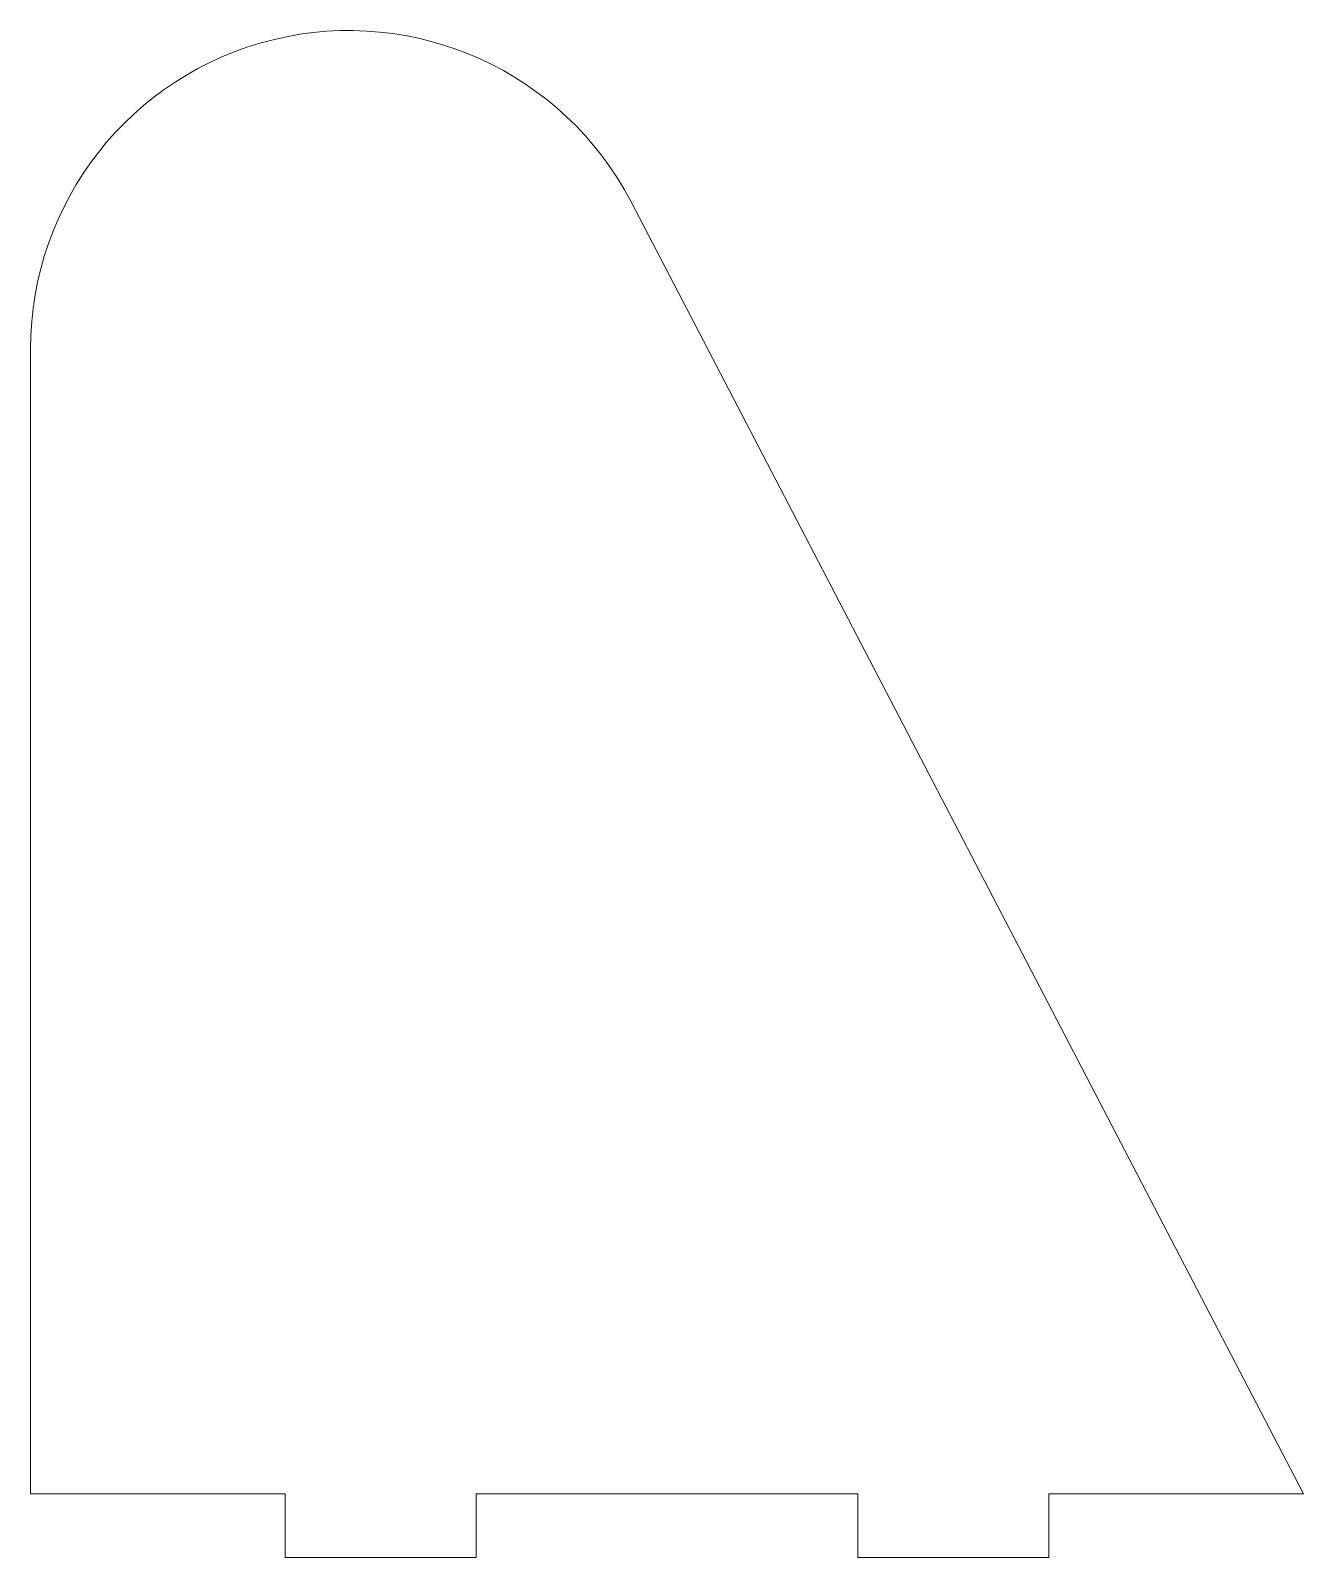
# Model space of a CAD drawing. Header units: millimetres. Extents: x 0 to 100, y -5 to 115.
import ezdxf

# ---------------------------------------------------------------- set-up
doc = ezdxf.new("R2010")
doc.units = ezdxf.units.MM

msp = doc.modelspace()

# ---------------------------------------------------------------- linework, layer by layer
at = {"color": 7, "linetype": 'Continuous', "lineweight": 15}
for p, q in [((100, 0), (47.18, 101.48)), ((0, 89.93), (0, 0)), ((0, 0), (20, 0)), ((20, 0), (20, -5)), ((35, -5), (35, 0)), ((35, 0), (65, 0)), ((65, 0), (65, -5)), ((80, -5), (80, 0)), ((80, 0), (100, 0)), ((20, -5), (35, -5)), ((65, -5), (80, -5))]:
    msp.add_line(p, q, dxfattribs=at)
msp.add_arc((25, 89.93), 25, 27.5, 180, dxfattribs=at)

doc.saveas('drawing.dxf')
